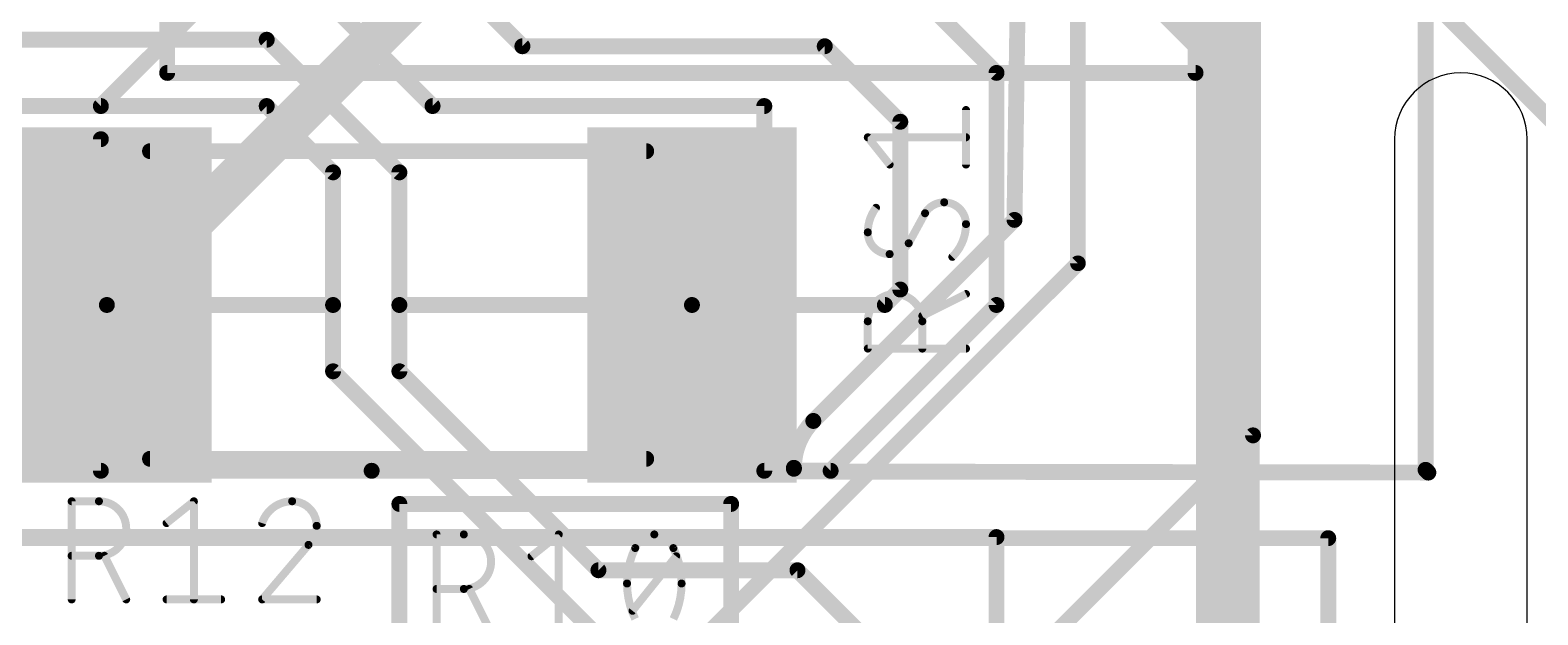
# Model space of a CAD drawing. Extents: x -2.3 to 95.2, y -2.6 to 57.4.
# Drawn here: x 40.28 to 54.71, y 24.02 to 29.62 of the extents above; entities that cross this region are included whole.
import ezdxf

# ---------------------------------------------------------------- set-up
doc = ezdxf.new("R2010")
doc.units = 0
for name, color, linetype in [('1', 12, 'CONTINUOUS'), ('16', 132, 'CONTINUOUS'), ('20', 31, 'CONTINUOUS'), ('23', 53, 'CONTINUOUS'), ('25', 253, 'CONTINUOUS'), ('29', 253, 'CONTINUOUS'), ('51', 253, 'CONTINUOUS')]:
    doc.layers.add(name, color=color, linetype=linetype)

# ---------------------------------------------------------------- blocks, each defined once
blk = doc.blocks.new('RECT')
blk.add_solid([(-0.5, -0.5), (0.5, -0.5), (-0.5, 0.5), (0.5, 0.5)])

msp = doc.modelspace()

# ---------------------------------------------------------------- linework, layer by layer
at = {"layer": '1'}
for points, const_width in [([(53.6369, 25.4091), (53.6369, 47.8144)], 0.1524), ([(41.7984, 39.4261), (51.7445, 29.48)], 0.6096), ([(44.9922, 29.4652), (40.471, 33.9864)], 0.1524), ([(45.4025, 33.3375), (49.53, 29.21)], 0.1524), ([(44.1325, 28.8925), (41.5925, 31.4325)], 0.1524), ([(53.795, 29.7995), (55.264, 28.3305)], 0.1524), ([(51.7445, 29.48), (51.7445, 17.28)], 0.6096), ([(42.545, 29.5275), (39.0525, 29.5275)], 0.1524), ([(43.815, 28.2575), (42.545, 29.5275)], 0.1524), ([(47.886, 29.4652), (44.9922, 29.4652)], 0.1524), ([(48.6093, 28.7419), (47.886, 29.4652)], 0.1524), ([(49.53, 29.21), (49.53, 26.9875)], 0.1524), ([(42.545, 28.8925), (38.4613, 28.8925)], 0.1524), ([(42.545, 28.8925), (43.18, 28.2575)], 0.1524), ([(47.3075, 28.8925), (44.1325, 28.8925)], 0.1524), ([(47.3075, 25.4), (47.3075, 28.8925)], 0.1524), ([(48.6093, 27.1354), (48.6093, 28.7419)], 0.1524), ([(40.9575, 28.575), (39.37, 28.575)], 0.1524), ([(40.9575, 25.4), (40.9575, 28.575)], 0.1524), ([(43.18, 28.2575), (43.18, 26.9875)], 0.1524), ([(43.815, 26.9875), (43.815, 28.2575)], 0.1524), ([(48.4614, 26.9875), (48.6093, 27.1354)], 0.1524), ([(38.8825, 26.9875), (41.015, 26.9875)], 0.1524), ([(41.015, 26.9875), (43.18, 26.9875)], 0.1524), ([(43.18, 26.9875), (43.18, 26.3525)], 0.1524), ([(46.615, 26.9875), (43.815, 26.9875)], 0.1524), ([(43.815, 26.9875), (43.815, 26.3525)], 0.1524), ([(46.615, 26.9875), (48.4614, 26.9875)], 0.1524), ([(49.53, 26.9875), (47.9425, 25.4)], 0.1524), ([(43.18, 26.3525), (45.72, 23.8125)], 0.1524), ([(43.815, 26.3525), (45.72, 24.4475)], 0.1524), ([(32.0675, 25.4), (43.5495, 25.4)], 0.1524), ([(40.005, 25.4), (40.9575, 25.4)], 0.1524), ([(43.5495, 25.4), (53.6631, 25.3829)], 0.1524), ([(47.9425, 25.4), (47.3075, 25.4)], 0.1524), ([(53.6631, 25.3829), (53.6369, 25.4091)], 0.1524), ([(52.705, 24.7546), (31.2722, 24.7546)], 0.1524), ([(52.705, 0), (52.705, 24.7546)], 0.1524), ([(45.72, 24.4475), (47.625, 24.4475)], 0.1524), ([(47.625, 24.4475), (49.53, 22.5425)], 0.1524)]:
    msp.add_lwpolyline(points, dxfattribs=dict(at, const_width=const_width))
for points, const_width in [([(51.8969, 29.48, 1), (51.5921, 29.48)], 0.3048), ([(51.6367, 29.3723, 1), (51.8523, 29.5878)], 0.3048), ([(42.5719, 29.5544, 1), (42.5181, 29.5006)], 0.0762), ([(42.545, 29.4894, 1), (42.545, 29.5656)], 0.0762), ([(44.9922, 29.5033, 1), (44.9922, 29.4271)], 0.0762), ([(44.9653, 29.4382, 1), (45.0192, 29.4921)], 0.0762), ([(47.9129, 29.4921, 1), (47.859, 29.4382)], 0.0762), ([(47.886, 29.4271, 1), (47.886, 29.5033)], 0.0762), ([(49.5681, 29.21, 1), (49.4919, 29.21)], 0.0762), ([(49.5031, 29.1831, 1), (49.5569, 29.2369)], 0.0762), ([(42.5719, 28.9194, 1), (42.5181, 28.8656)], 0.0762), ([(42.545, 28.8544, 1), (42.545, 28.9306)], 0.0762), ([(44.1325, 28.9306, 1), (44.1325, 28.8544)], 0.0762), ([(44.1056, 28.8656, 1), (44.1594, 28.9194)], 0.0762), ([(47.3456, 28.8925, 1), (47.2694, 28.8925)], 0.0762), ([(47.3075, 28.8544, 1), (47.3075, 28.9306)], 0.0762), ([(48.6474, 28.7419, 1), (48.5712, 28.7419)], 0.0762), ([(48.5823, 28.715, 1), (48.6362, 28.7689)], 0.0762), ([(40.9956, 28.575, 1), (40.9194, 28.575)], 0.0762), ([(40.9575, 28.5369, 1), (40.9575, 28.6131)], 0.0762), ([(43.2181, 28.2575, 1), (43.1419, 28.2575)], 0.0762), ([(43.1531, 28.2306, 1), (43.2069, 28.2844)], 0.0762), ([(43.8531, 28.2575, 1), (43.7769, 28.2575)], 0.0762), ([(43.7881, 28.2306, 1), (43.8419, 28.2844)], 0.0762), ([(48.5712, 27.1354, 1), (48.6474, 27.1354)], 0.0762), ([(48.6362, 27.1085, 1), (48.5823, 27.1623)], 0.0762), ([(41.015, 27.0256, 1), (41.015, 26.9494)], 0.0762), ([(41.015, 26.9494, 1), (41.015, 27.0256)], 0.0762), ([(43.2181, 26.9875, 1), (43.1419, 26.9875)], 0.0762), ([(43.1419, 26.9875, 1), (43.2181, 26.9875)], 0.0762), ([(43.18, 26.9494, 1), (43.18, 27.0256)], 0.0762), ([(43.815, 27.0256, 1), (43.815, 26.9494)], 0.0762), ([(43.8531, 26.9875, 1), (43.7769, 26.9875)], 0.0762), ([(43.7769, 26.9875, 1), (43.8531, 26.9875)], 0.0762), ([(46.615, 27.0256, 1), (46.615, 26.9494)], 0.0762), ([(46.615, 26.9494, 1), (46.615, 27.0256)], 0.0762), ([(48.4344, 27.0144, 1), (48.4883, 26.9606)], 0.0762), ([(48.4614, 26.9494, 1), (48.4614, 27.0256)], 0.0762), ([(49.4919, 26.9875, 1), (49.5681, 26.9875)], 0.0762), ([(49.5569, 26.9606, 1), (49.5031, 27.0144)], 0.0762), ([(43.2069, 26.3794, 1), (43.1531, 26.3256)], 0.0762), ([(43.8419, 26.3794, 1), (43.7881, 26.3256)], 0.0762), ([(43.1419, 26.3525, 1), (43.2181, 26.3525)], 0.0762), ([(43.7769, 26.3525, 1), (43.8531, 26.3525)], 0.0762), ([(40.9194, 25.4, 1), (40.9956, 25.4)], 0.0762), ([(40.9575, 25.3619, 1), (40.9575, 25.4381)], 0.0762), ([(43.5495, 25.4381, 1), (43.5494, 25.3619)], 0.0762), ([(43.5495, 25.3619, 1), (43.5495, 25.4381)], 0.0762), ([(47.3075, 25.4381, 1), (47.3075, 25.3619)], 0.0762), ([(47.2694, 25.4, 1), (47.3456, 25.4)], 0.0762), ([(47.9156, 25.4269, 1), (47.9694, 25.3731)], 0.0762), ([(47.9425, 25.3619, 1), (47.9425, 25.4381)], 0.0762), ([(53.6638, 25.436, 1), (53.61, 25.3821)], 0.0762), ([(53.5988, 25.4091, 1), (53.675, 25.4091)], 0.0762), ([(53.6362, 25.3559, 1), (53.6901, 25.4098)], 0.0762), ([(53.6631, 25.3448, 1), (53.6632, 25.421)], 0.0762), ([(52.7431, 24.7546, 1), (52.6669, 24.7546)], 0.0762), ([(52.705, 24.7165, 1), (52.705, 24.7927)], 0.0762), ([(45.72, 24.4856, 1), (45.72, 24.4094)], 0.0762), ([(45.6931, 24.4206, 1), (45.7469, 24.4744)], 0.0762), ([(47.6519, 24.4744, 1), (47.5981, 24.4206)], 0.0762), ([(47.625, 24.4094, 1), (47.625, 24.4856)], 0.0762)]:
    msp.add_lwpolyline(points, format="xyb", dxfattribs=dict(at, const_width=const_width))
at = {"layer": '16'}
for points, const_width in [([(51.9851, 43.0799), (51.9851, 25.739)], 0.1524), ([(50.3095, 42.5189), (50.3095, 27.3865)], 0.15), ([(49.8475, 37.7825), (49.702, 27.8023)], 0.1524), ([(48.4482, 34.3993), (41.0804, 27.0315)], 0.4064), ([(40.9575, 28.8925), (43.815, 31.75)], 0.1524), ([(35.2425, 28.8925), (40.9575, 28.8925)], 0.1524), ([(49.702, 27.8023), (47.7769, 25.8772)], 0.1524), ([(50.3095, 27.3865), (45.783, 22.86)], 0.15), ([(34.5635, 27.0315), (41.0804, 27.0315)], 0.4064), ([(51.9851, 25.739), (49.1061, 22.86)], 0.1524), ([(47.5909, 25.4194), (32.0675, 25.4194)], 0.1524), ([(47.5909, 25.4282), (47.5909, 25.4194)], 0.1524), ([(49.53, 24.765), (31.5907, 24.765)], 0.1524), ([(49.53, 0), (49.53, 24.765)], 0.1524)]:
    msp.add_lwpolyline(points, dxfattribs=dict(at, const_width=const_width))
for points, const_width in [([(40.9306, 28.9194, 1), (40.9844, 28.8656)], 0.0762), ([(40.9575, 28.8544, 1), (40.9575, 28.9306)], 0.0762), ([(49.729, 27.7754, 1), (49.6751, 27.8293)], 0.0762), ([(49.6639, 27.8029, 1), (49.7401, 27.8018)], 0.0762), ([(50.272, 27.3865, 1), (50.347, 27.3865)], 0.075), ([(50.336, 27.36, 1), (50.283, 27.413)], 0.075), ([(41.0085, 27.1034, 1), (41.1522, 26.9597)], 0.2032), ([(41.0804, 26.9299, 1), (41.0804, 27.1331)], 0.2032), ([(47.7769, 25.8772, 0.1989), (47.5909, 25.4282)], 0.1524), ([(47.7499, 25.9041, 1), (47.8038, 25.8502)], 0.0762), ([(47.8038, 25.8502, 1), (47.7499, 25.9041)], 0.0762), ([(51.947, 25.739, 1), (52.0232, 25.739)], 0.0762), ([(52.012, 25.712, 1), (51.9581, 25.7659)], 0.0762), ([(47.629, 25.4282, 1), (47.5528, 25.4282)], 0.0762), ([(47.5528, 25.4282, 1), (47.629, 25.4282)], 0.0762), ([(47.5528, 25.4194, 1), (47.629, 25.4194)], 0.0762), ([(47.5909, 25.3813, 1), (47.5909, 25.4575)], 0.0762), ([(49.5681, 24.765, 1), (49.4919, 24.765)], 0.0762), ([(49.53, 24.7269, 1), (49.53, 24.8031)], 0.0762)]:
    msp.add_lwpolyline(points, format="xyb", dxfattribs=dict(at, const_width=const_width))
at = {"layer": '20'}
for p, q in [((53.34, 28.575), (53.34, 17.145)), ((54.61, 17.145), (54.61, 28.575))]:
    msp.add_line(p, q, dxfattribs=at)
for start, end in [(90, 180), (0, 90)]:
    msp.add_arc((53.975, 28.575), 0.635, start, end, dxfattribs=at)
at = {"layer": '23'}
msp.add_point((43.815, 26.9875), dxfattribs=at)
at = {"layer": '25'}
for points, const_width in [([(41.5925, 32.0675), (41.5925, 29.21)], 0.1524), ([(51.435, 29.21), (51.435, 32.0675)], 0.1524), ([(41.5925, 29.21), (51.435, 29.21)], 0.1524), ([(49.2379, 28.3323), (49.2379, 28.8544)], 0.0762), ([(48.5069, 28.3323), (48.2981, 28.5933)], 0.0762), ([(48.2981, 28.5933), (49.2379, 28.5933)], 0.0762), ([(48.8463, 27.8661), (48.6897, 27.5789)], 0.0762), ([(49.2379, 27.0923), (48.8202, 26.8834)], 0.0762), ([(48.2981, 26.5702), (48.2981, 26.8312)], 0.0762), ([(48.8202, 26.8312), (48.8202, 26.5702)], 0.0762), ([(49.2379, 26.5702), (48.2981, 26.5702)], 0.0762), ([(40.6781, 24.1681), (40.6781, 25.1079)], 0.0762), ([(40.6781, 25.1079), (40.9392, 25.1079)], 0.0762), ([(41.5868, 24.8991), (41.8478, 25.1079)], 0.0762), ([(41.8478, 25.1079), (41.8478, 24.1681)], 0.0762), ([(43.815, 25.0825), (46.99, 25.0825)], 0.1524), ([(43.815, 25.0825), (43.815, 22.5425)], 0.1524), ([(46.99, 22.5425), (46.99, 25.0825)], 0.1524), ([(44.1706, 23.8506), (44.1706, 24.7904)], 0.0762), ([(44.1706, 24.7904), (44.4317, 24.7904)], 0.0762), ([(45.0793, 24.5816), (45.3403, 24.7904)], 0.0762), ([(45.3403, 24.7904), (45.3403, 23.8506)], 0.0762), ([(42.945, 24.6902), (42.5012, 24.1681)], 0.0762), ([(40.9392, 24.5858), (40.6781, 24.5858)], 0.0762), ([(41.2002, 24.1681), (40.9914, 24.5858)], 0.0762), ([(46.0459, 24.0594), (46.4636, 24.5816)], 0.0762), ([(44.4317, 24.2683), (44.1706, 24.2683)], 0.0762), ([(44.6927, 23.8506), (44.4839, 24.2683)], 0.0762), ([(41.5868, 24.1681), (42.1089, 24.1681)], 0.0762), ([(42.5012, 24.1681), (43.0233, 24.1681)], 0.0762)]:
    msp.add_lwpolyline(points, dxfattribs=dict(at, const_width=const_width))
for points, const_width in [([(41.5925, 29.2481, 1), (41.5925, 29.1719)], 0.0762), ([(41.5544, 29.21, 1), (41.6306, 29.21)], 0.0762), ([(51.3969, 29.21, 1), (51.4731, 29.21)], 0.0762), ([(51.435, 29.1719, 1), (51.435, 29.2481)], 0.0762), ([(49.257, 28.8544, 1), (49.2189, 28.8544)], 0.0381), ([(48.2981, 28.6124, 1), (48.2981, 28.5743)], 0.0381), ([(48.313, 28.6052, 1), (48.2832, 28.5814)], 0.0381), ([(49.2379, 28.5743, 1), (49.2379, 28.6124)], 0.0381), ([(48.4921, 28.3204, 1), (48.5218, 28.3442)], 0.0381), ([(49.2189, 28.3323, 1), (49.257, 28.3323)], 0.0381), ([(49.0291, 27.9705, 0.2656), (48.8463, 27.8661)], 0.0762), ([(49.2379, 27.7616, 0.4142), (49.0291, 27.9705)], 0.0762), ([(49.0291, 27.9895, 1), (49.0291, 27.9514)], 0.0381), ([(49.0291, 27.9514, 1), (49.0291, 27.9895)], 0.0381), ([(48.3764, 27.9183, 0.1623), (48.2981, 27.6833)], 0.0762), ([(48.3917, 27.9068, 1), (48.3612, 27.9297)], 0.0381), ([(48.8299, 27.8757, 1), (48.8627, 27.8564)], 0.0381), ([(48.863, 27.8569, 1), (48.8296, 27.8752)], 0.0381), ([(48.2981, 27.6833, 0.4142), (48.5069, 27.4745)], 0.0762), ([(48.3172, 27.6833, 1), (48.2791, 27.6833)], 0.0381), ([(49.1074, 27.4484, 0.2), (49.2379, 27.7616)], 0.0762), ([(49.2569, 27.7616, 1), (49.2189, 27.7616)], 0.0381), ([(49.2189, 27.7616, 1), (49.257, 27.7616)], 0.0381), ([(48.2791, 27.6833, 1), (48.3172, 27.6833)], 0.0381), ([(48.5069, 27.4745, 0.2656), (48.6897, 27.5789)], 0.0762), ([(48.673, 27.588, 1), (48.7064, 27.5698)], 0.0381), ([(48.7061, 27.5692, 1), (48.6733, 27.5886)], 0.0381), ([(48.5069, 27.4935, 1), (48.5069, 27.4554)], 0.0381), ([(48.5069, 27.4554, 1), (48.5069, 27.4935)], 0.0381), ([(49.094, 27.4619, 1), (49.1208, 27.4348)], 0.0381), ([(48.8202, 26.8312, 1), (48.2981, 26.8312)], 0.0762), ([(49.2464, 27.0752, 1), (49.2294, 27.1093)], 0.0381), ([(48.3172, 26.8312, 1), (48.2791, 26.8312)], 0.0381), ([(48.2791, 26.8312, 1), (48.3172, 26.8312)], 0.0381), ([(48.8117, 26.9005, 1), (48.8287, 26.8664)], 0.0381), ([(48.8393, 26.8312, 1), (48.8012, 26.8312)], 0.0381), ([(48.8012, 26.8312, 1), (48.8393, 26.8312)], 0.0381), ([(48.2981, 26.5892, 1), (48.2981, 26.5511)], 0.0381), ([(48.2791, 26.5702, 1), (48.3172, 26.5702)], 0.0381), ([(48.8012, 26.5702, 1), (48.8393, 26.5702)], 0.0381), ([(49.2379, 26.5511, 1), (49.2379, 26.5892)], 0.0381), ([(40.6781, 25.127, 1), (40.6781, 25.0889)], 0.0381), ([(40.6972, 25.1079, 1), (40.6591, 25.1079)], 0.0381), ([(40.9392, 24.5858, 1), (40.9392, 25.1079)], 0.0762), ([(40.9392, 25.127, 1), (40.9392, 25.0889)], 0.0381), ([(40.9392, 25.0889, 1), (40.9392, 25.127)], 0.0381), ([(41.8669, 25.1079, 1), (41.8288, 25.1079)], 0.0381), ([(41.8597, 25.093, 1), (41.8359, 25.1228)], 0.0381), ([(42.7883, 25.1079, 0.3252), (42.5012, 24.8991)], 0.0762), ([(43.0233, 24.8729, 0.4142), (42.7883, 25.1079)], 0.0762), ([(42.7883, 25.127, 1), (42.7883, 25.0889)], 0.0381), ([(42.7883, 25.0889, 1), (42.7883, 25.1269)], 0.0381), ([(43.815, 25.1206, 1), (43.815, 25.0444)], 0.0762), ([(43.8531, 25.0825, 1), (43.7769, 25.0825)], 0.0762), ([(47.0281, 25.0825, 1), (46.9519, 25.0825)], 0.0762), ([(46.99, 25.0444, 1), (46.99, 25.1206)], 0.0762), ([(41.5749, 24.9139, 1), (41.5987, 24.8842)], 0.0381), ([(42.4831, 24.9049, 1), (42.5193, 24.8932)], 0.0381), ([(42.945, 24.6902, 0.2052), (43.0233, 24.8729)], 0.0762), ([(43.0423, 24.8729, 1), (43.0042, 24.873)], 0.0381), ([(43.0042, 24.8729, 1), (43.0423, 24.8729)], 0.0381), ([(44.1706, 24.8095, 1), (44.1706, 24.7714)], 0.0381), ([(44.1897, 24.7904, 1), (44.1516, 24.7904)], 0.0381), ([(44.4317, 24.2683, 1), (44.4317, 24.7904)], 0.0762), ([(44.4317, 24.8095, 1), (44.4317, 24.7714)], 0.0381), ([(44.4317, 24.7714, 1), (44.4317, 24.8095)], 0.0381), ([(45.3594, 24.7904, 1), (45.3213, 24.7904)], 0.0381), ([(45.3522, 24.7755, 1), (45.3284, 24.8053)], 0.0381), ([(46.2547, 24.7904, 0.3205), (46.072, 24.6599)], 0.0762), ([(46.4375, 24.6599, 0.3205), (46.2547, 24.7904)], 0.0762), ([(46.2547, 24.8094, 1), (46.2547, 24.7714)], 0.0381), ([(46.2547, 24.7714, 1), (46.2547, 24.8094)], 0.0381), ([(42.9318, 24.704, 1), (42.9581, 24.6764)], 0.0381), ([(42.9595, 24.6779, 1), (42.9305, 24.7025)], 0.0381), ([(46.072, 24.6599, 0.1139), (45.9937, 24.3205)], 0.0762), ([(46.054, 24.6661, 1), (46.09, 24.6537)], 0.0381), ([(46.0891, 24.6515, 1), (46.0549, 24.6682)], 0.0381), ([(46.5158, 24.3205, 0.1139), (46.4375, 24.6599)], 0.0762), ([(46.4546, 24.6682, 1), (46.4204, 24.6515)], 0.0381), ([(46.4195, 24.6537, 1), (46.4555, 24.6661)], 0.0381), ([(40.6781, 24.6048, 1), (40.6781, 24.5667)], 0.0381), ([(40.9392, 24.6048, 1), (40.9392, 24.5667)], 0.0381), ([(40.9392, 24.5667, 1), (40.9392, 24.6048)], 0.0381), ([(41.0084, 24.5943, 1), (40.9743, 24.5773)], 0.0381), ([(45.0674, 24.5964, 1), (45.0912, 24.5667)], 0.0381), ([(46.4785, 24.5697, 1), (46.4487, 24.5935)], 0.0381), ([(44.1706, 24.2873, 1), (44.1706, 24.2492)], 0.0381), ([(44.4317, 24.2873, 1), (44.4317, 24.2492)], 0.0381), ([(44.4317, 24.2492, 1), (44.4317, 24.2873)], 0.0381), ([(44.5009, 24.2768, 1), (44.4668, 24.2598)], 0.0381), ([(45.9937, 24.3205, 0.1139), (46.072, 23.9811)], 0.0762), ([(46.0127, 24.3205, 1), (45.9746, 24.3205)], 0.0381), ([(45.9746, 24.3205, 1), (46.0127, 24.3205)], 0.0381), ([(46.4375, 23.9811, 0.1139), (46.5158, 24.3205)], 0.0762), ([(46.5348, 24.3205, 1), (46.4967, 24.3205)], 0.0381), ([(46.4967, 24.3205, 1), (46.5348, 24.3205)], 0.0381), ([(40.6591, 24.1681, 1), (40.6972, 24.1681)], 0.0381), ([(41.1832, 24.1596, 1), (41.2172, 24.1766)], 0.0381), ([(41.5868, 24.1872, 1), (41.5868, 24.1491)], 0.0381), ([(41.8288, 24.1681, 1), (41.8669, 24.1681)], 0.0381), ([(42.1089, 24.1491, 1), (42.1089, 24.1872)], 0.0381), ([(42.5012, 24.1872, 1), (42.5012, 24.1491)], 0.0381), ([(42.4867, 24.1804, 1), (42.5157, 24.1558)], 0.0381), ([(43.0233, 24.1491, 1), (43.0233, 24.1872)], 0.0381), ([(46.031, 24.0713, 1), (46.0608, 24.0475)], 0.0381)]:
    msp.add_lwpolyline(points, format="xyb", dxfattribs=dict(at, const_width=const_width))
at = {"layer": '51', "const_width": 0.1524}
for points in [[(46.177, 28.4605), (41.428, 28.4605)], [(46.177, 25.5145), (41.428, 25.5145)]]:
    msp.add_lwpolyline(points, dxfattribs=at)
at = {"layer": '51', "const_width": 0.0762}
for points in [[(41.428, 28.4986, 1), (41.428, 28.4224)], [(46.177, 28.4224, 1), (46.177, 28.4986)], [(41.428, 25.5526, 1), (41.428, 25.4764)], [(46.177, 25.4764, 1), (46.177, 25.5526)]]:
    msp.add_lwpolyline(points, format="xyb", dxfattribs=at)

# ---------------------------------------------------------------- block references
at = {"layer": '1', "xscale": 1.8, "yscale": 3.2, "rotation": 180}
for p in [(41.015, 26.9875), (46.615, 26.9875)]:
    msp.add_blockref('RECT', p, dxfattribs=at)
at = {"layer": '29', "xscale": 2.0032, "yscale": 3.4032, "rotation": 180}
for p in [(41.015, 26.9875), (46.615, 26.9875)]:
    msp.add_blockref('RECT', p, dxfattribs=at)
at = {"layer": '51', "xscale": 0.8499, "yscale": 3.1001, "rotation": 180}
for p in [(41.0279, 26.9869), (46.5905, 26.9869)]:
    msp.add_blockref('RECT', p, dxfattribs=at)

doc.saveas('drawing.dxf')
